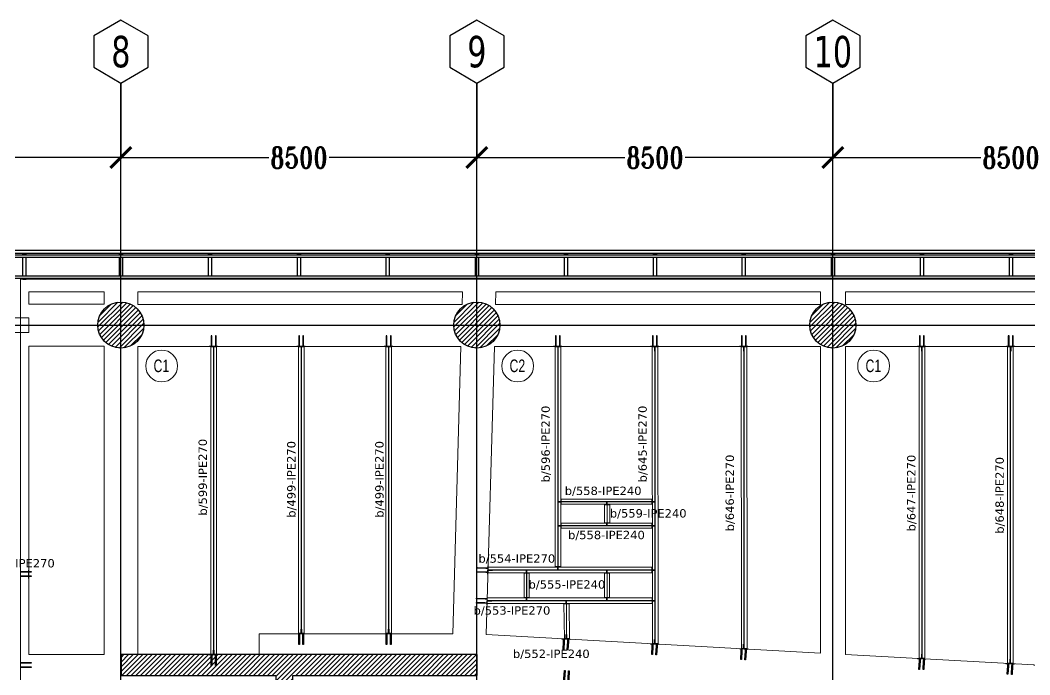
# Model space of a CAD drawing. Header units: millimetres. Extents: x -2452 to 78744, y -21906 to 33736.
# Drawn here: x 10242 to 34348, y 17148 to 32781 of the extents above; entities that cross this region are included whole.
import ezdxf
from ezdxf.enums import TextEntityAlignment as Align

# ---------------------------------------------------------------- set-up
doc = ezdxf.new("R2010")
doc.units = ezdxf.units.MM
doc.header["$LTSCALE"] = 0.9
for name, color, linetype, lineweight in [('0-3', 250, 'Continuous', 5), ('A_ALMA', 8, 'Continuous', 5), ('E_COLUMNAS-4', 1, 'Continuous', 25), ('E_TEXTO', 3, 'Continuous', 9), ('E_VIGAS', 8, 'Continuous', 9), ('E_VIGAS-1', 5, 'Continuous', 25), ('E_VIGAS-2', 10, 'Continuous', 25), ('HCB-PLATINA', 4, 'Continuous', 15), ('HCB-VIGAS', 4, 'Continuous', 15), ('VIGAS_HCB', 4, 'Continuous', 15)]:
    doc.layers.add(name, color=color, linetype=linetype, lineweight=lineweight)
for name, color, linetype in [('COTAS', 8, 'Continuous'), ('HCB-ACH_PANT', 253, 'Continuous'), ('HCB-ANCLAJE', 5, 'Continuous'), ('HCB-EJES', 1, 'Continuous'), ('HCB-ROTULOS', 2, 'Continuous'), ('HCB_PANTALLAS', 6, 'Continuous')]:
    doc.layers.add(name, color=color, linetype=linetype)
doc.layers.get('0-3').off()
doc.styles.add('Arial Narrow', font='', dxfattribs={"width": 0.85, "height": 0.3})
doc.styles.add('ROMANT', font='romant.shx', dxfattribs={"width": 0.8})
doc.styles.add('VERDANA', font='verdana.ttf')
doc.styles.get('Arial Narrow').set_extended_font_data('Arial Narrow')
doc.dimstyles.new('1.125', dxfattribs={"dimscale": 0, "dimtxt": 500, "dimasz": 500, "dimexe": 4, "dimexo": 4, "dimgap": 15, "dimtad": 0, "dimdec": 0, "dimzin": 4, "dimdsep": 46, "dimtxsty": 'ROMANT', "dimblk": 'ARCHTICK', "dimcen": -10, "dimclrd": 256, "dimclrt": 3, "dimadec": 0, "dimazin": 0, "dimtfac": 1, "dimtdec": 0, "dimtix": 1, "dimtmove": 0, "dimatfit": 0, "dimldrblk": 'OBLIQUE', "dimfxl": 0.05, "dimtolj": 1, "dimtzin": 0, "dimarcsym": 0})

# ---------------------------------------------------------------- blocks, each defined once
blk = doc.blocks.new('EST_SFM_VIGA-METALICA-SECCION-C - EST_SFM_VIGA-METALICA-UPN160-1604346-PLANTA DE PISO 14 N_E_ _56_55m')
at = {"layer": 'E_VIGAS-1'}
for p, q in [((30.11, 0.018), (-30.277, 0.018)), ((-30.272, -0.047), (30.104, -0.047))]:
    blk.add_line(p, q, dxfattribs=at)
blk = doc.blocks.new('EST_SFM_VIGA-METALICA-SECCION-C - EST_SFM_VIGA-METALICA-UPN100-1526554-PLANTA DE PISO 14 N_E_ _56_55m')
at = {"layer": 'E_VIGAS-2'}
for p, q in [((34.942, 0.018), (-34.929, 0.018)), ((-34.929, -0.032), (34.942, -0.032))]:
    blk.add_line(p, q, dxfattribs=at)
blk = doc.blocks.new('EST_SFM_VIGA-METALICA-SECCION-C - EST_SFM_VIGA-METALICA-UPN100-1526616-PLANTA DE PISO 14 N_E_ _56_55m')
at = {"layer": 'E_VIGAS-2'}
for p, q in [((34.044, 0.032), (-34.827, 0.032)), ((-34.827, -0.018), (34.044, -0.018))]:
    blk.add_line(p, q, dxfattribs=at)
blk = doc.blocks.new('DCTIB_CNI_EST_MOD-1A-FAC_0001_rvt-2-PLANTA DE PISO 14 N_E_ _56_55m')
at = {"layer": 'E_VIGAS-1'}
for p, q in [((-68.003, 167.859), (-67.975, 167.859)), ((-68.003, 167.858), (-68.003, 167.859)), ((-67.921, 167.858), (-68.003, 167.858)), ((-68.003, 167.83), (-68.003, 167.858)), ((-68.003, 167.33), (-68.003, 167.78)), ((-67.965, 167.864), (-67.965, 167.878)), ((-67.965, 167.859), (-67.965, 167.864)), ((-67.96, 167.878), (-67.96, 167.864)), ((-67.96, 167.864), (-67.96, 167.859)), ((-67.949, 167.859), (-67.921, 167.859)), ((-67.921, 167.859), (-67.921, 167.858)), ((-67.921, 167.83), (-67.921, 167.858)), ((-67.921, 167.33), (-67.921, 167.78)), ((-65.703, 167.858), (-65.703, 167.859)), ((-65.703, 167.859), (-65.675, 167.859)), ((-65.621, 167.858), (-65.703, 167.858)), ((-65.703, 167.858), (-65.703, 167.83)), ((-65.703, 167.78), (-65.703, 167.33)), ((-65.665, 167.864), (-65.665, 167.878)), ((-65.665, 167.859), (-65.665, 167.864)), ((-65.66, 167.878), (-65.66, 167.864)), ((-65.66, 167.864), (-65.66, 167.859)), ((-65.649, 167.859), (-65.621, 167.859)), ((-65.621, 167.859), (-65.621, 167.858)), ((-65.621, 167.858), (-65.621, 167.83)), ((-65.621, 167.78), (-65.621, 167.33)), ((-63.578, 167.858), (-63.578, 167.859)), ((-63.578, 167.859), (-63.55, 167.859)), ((-63.496, 167.858), (-63.578, 167.858)), ((-63.578, 167.858), (-63.578, 167.83)), ((-63.578, 167.78), (-63.578, 167.33)), ((-63.54, 167.864), (-63.54, 167.878)), ((-63.54, 167.859), (-63.54, 167.864)), ((-63.535, 167.878), (-63.535, 167.864)), ((-63.535, 167.864), (-63.535, 167.859)), ((-63.524, 167.859), (-63.496, 167.859)), ((-63.496, 167.859), (-63.496, 167.858)), ((-63.496, 167.858), (-63.496, 167.83)), ((-63.496, 167.78), (-63.496, 167.33)), ((-61.453, 167.858), (-61.453, 167.859)), ((-61.453, 167.859), (-61.425, 167.859)), ((-61.371, 167.858), (-61.453, 167.858)), ((-61.453, 167.858), (-61.453, 167.83)), ((-61.453, 167.78), (-61.453, 167.33)), ((-61.415, 167.864), (-61.415, 167.878)), ((-61.415, 167.859), (-61.415, 167.864)), ((-61.41, 167.878), (-61.41, 167.864)), ((-61.41, 167.864), (-61.41, 167.859)), ((-61.399, 167.859), (-61.371, 167.859)), ((-61.371, 167.859), (-61.371, 167.858)), ((-61.371, 167.858), (-61.371, 167.83)), ((-61.371, 167.78), (-61.371, 167.33)), ((-59.328, 167.859), (-59.3, 167.859)), ((-59.328, 167.858), (-59.328, 167.859)), ((-59.246, 167.858), (-59.328, 167.858)), ((-59.328, 167.83), (-59.328, 167.858)), ((-59.328, 167.33), (-59.328, 167.78)), ((-59.29, 167.864), (-59.29, 167.878)), ((-59.29, 167.859), (-59.29, 167.864)), ((-59.285, 167.878), (-59.285, 167.864)), ((-59.285, 167.864), (-59.285, 167.859)), ((-59.274, 167.859), (-59.246, 167.859)), ((-59.246, 167.859), (-59.246, 167.858)), ((-59.246, 167.83), (-59.246, 167.858)), ((-59.246, 167.33), (-59.246, 167.78)), ((-57.203, 167.858), (-57.203, 167.859)), ((-57.203, 167.859), (-57.176, 167.859)), ((-57.121, 167.858), (-57.203, 167.858)), ((-57.203, 167.858), (-57.203, 167.83)), ((-57.203, 167.78), (-57.203, 167.33)), ((-57.165, 167.864), (-57.165, 167.878)), ((-57.165, 167.859), (-57.165, 167.864)), ((-57.16, 167.878), (-57.16, 167.864)), ((-57.16, 167.864), (-57.16, 167.859)), ((-57.149, 167.859), (-57.121, 167.859)), ((-57.121, 167.859), (-57.121, 167.858)), ((-57.121, 167.858), (-57.121, 167.83)), ((-57.121, 167.78), (-57.121, 167.33)), ((-55.078, 167.858), (-55.078, 167.859)), ((-55.078, 167.859), (-55.05, 167.859)), ((-54.996, 167.858), (-55.078, 167.858)), ((-55.078, 167.858), (-55.078, 167.83)), ((-55.078, 167.78), (-55.078, 167.33)), ((-55.04, 167.864), (-55.04, 167.878)), ((-55.04, 167.859), (-55.04, 167.864)), ((-55.035, 167.878), (-55.035, 167.864)), ((-55.035, 167.864), (-55.035, 167.859)), ((-55.024, 167.859), (-54.996, 167.859)), ((-54.996, 167.859), (-54.996, 167.858)), ((-54.996, 167.858), (-54.996, 167.83)), ((-54.996, 167.78), (-54.996, 167.33)), ((-52.953, 167.858), (-52.953, 167.859)), ((-52.953, 167.859), (-52.925, 167.859)), ((-52.871, 167.858), (-52.953, 167.858)), ((-52.953, 167.858), (-52.953, 167.83)), ((-52.953, 167.78), (-52.953, 167.33)), ((-52.915, 167.864), (-52.915, 167.878)), ((-52.915, 167.859), (-52.915, 167.864)), ((-52.91, 167.878), (-52.91, 167.864)), ((-52.91, 167.864), (-52.91, 167.859)), ((-52.899, 167.859), (-52.871, 167.859)), ((-52.871, 167.859), (-52.871, 167.858)), ((-52.871, 167.858), (-52.871, 167.83)), ((-52.871, 167.78), (-52.871, 167.33)), ((-50.828, 167.859), (-50.8, 167.859)), ((-50.828, 167.858), (-50.828, 167.859)), ((-50.746, 167.858), (-50.828, 167.858)), ((-50.828, 167.83), (-50.828, 167.858)), ((-50.828, 167.33), (-50.828, 167.78)), ((-50.79, 167.864), (-50.79, 167.878)), ((-50.79, 167.859), (-50.79, 167.864)), ((-50.785, 167.878), (-50.785, 167.864)), ((-50.785, 167.864), (-50.785, 167.859)), ((-50.774, 167.859), (-50.746, 167.859)), ((-50.746, 167.859), (-50.746, 167.858)), ((-50.746, 167.83), (-50.746, 167.858)), ((-50.746, 167.33), (-50.746, 167.78)), ((-48.703, 167.858), (-48.703, 167.859)), ((-48.703, 167.859), (-48.676, 167.859)), ((-48.621, 167.858), (-48.703, 167.858)), ((-48.703, 167.858), (-48.703, 167.83)), ((-48.703, 167.78), (-48.703, 167.33)), ((-48.665, 167.864), (-48.665, 167.878)), ((-48.665, 167.859), (-48.665, 167.864)), ((-48.66, 167.878), (-48.66, 167.864)), ((-48.66, 167.864), (-48.66, 167.859)), ((-48.649, 167.859), (-48.621, 167.859)), ((-48.621, 167.859), (-48.621, 167.858)), ((-48.621, 167.858), (-48.621, 167.83)), ((-48.621, 167.78), (-48.621, 167.33)), ((-46.578, 167.858), (-46.578, 167.859)), ((-46.578, 167.859), (-46.55, 167.859)), ((-46.496, 167.858), (-46.578, 167.858)), ((-46.578, 167.858), (-46.578, 167.83)), ((-46.578, 167.78), (-46.578, 167.33)), ((-46.54, 167.864), (-46.54, 167.878)), ((-46.54, 167.859), (-46.54, 167.864)), ((-46.535, 167.878), (-46.535, 167.864)), ((-46.535, 167.864), (-46.535, 167.859)), ((-46.524, 167.859), (-46.496, 167.859)), ((-46.496, 167.859), (-46.496, 167.858)), ((-46.496, 167.858), (-46.496, 167.83)), ((-46.496, 167.78), (-46.496, 167.33)), ((-44.453, 167.858), (-44.453, 167.859)), ((-44.453, 167.859), (-44.425, 167.859)), ((-44.371, 167.858), (-44.453, 167.858)), ((-44.453, 167.858), (-44.453, 167.83)), ((-44.453, 167.78), (-44.453, 167.33)), ((-44.415, 167.864), (-44.415, 167.878)), ((-44.415, 167.859), (-44.415, 167.864)), ((-44.41, 167.878), (-44.41, 167.864)), ((-44.41, 167.864), (-44.41, 167.859)), ((-44.399, 167.859), (-44.371, 167.859)), ((-44.371, 167.859), (-44.371, 167.858)), ((-44.371, 167.858), (-44.371, 167.83)), ((-44.371, 167.78), (-44.371, 167.33)), ((-68.003, 167.252), (-68.003, 167.28)), ((-67.921, 167.252), (-68.003, 167.252)), ((-67.921, 167.252), (-67.921, 167.28)), ((-65.703, 167.28), (-65.703, 167.263)), ((-65.621, 167.263), (-65.703, 167.263)), ((-65.621, 167.28), (-65.621, 167.263)), ((-63.578, 167.28), (-63.578, 167.263)), ((-63.496, 167.263), (-63.578, 167.263)), ((-63.496, 167.28), (-63.496, 167.263)), ((-61.453, 167.28), (-61.453, 167.263)), ((-61.371, 167.263), (-61.453, 167.263)), ((-61.371, 167.28), (-61.371, 167.263)), ((-59.328, 167.263), (-59.328, 167.28)), ((-59.246, 167.263), (-59.328, 167.263)), ((-59.246, 167.263), (-59.246, 167.28)), ((-57.203, 167.28), (-57.203, 167.263)), ((-57.121, 167.263), (-57.203, 167.263)), ((-57.121, 167.28), (-57.121, 167.263)), ((-55.078, 167.28), (-55.078, 167.263)), ((-54.996, 167.263), (-55.078, 167.263)), ((-54.996, 167.28), (-54.996, 167.263)), ((-52.953, 167.28), (-52.953, 167.26)), ((-52.871, 167.26), (-52.953, 167.26)), ((-52.871, 167.28), (-52.871, 167.26)), ((-50.828, 167.263), (-50.828, 167.28)), ((-50.746, 167.263), (-50.828, 167.263)), ((-50.746, 167.263), (-50.746, 167.28)), ((-48.703, 167.28), (-48.703, 167.263)), ((-48.621, 167.263), (-48.703, 167.263)), ((-48.621, 167.28), (-48.621, 167.263)), ((-46.578, 167.28), (-46.578, 167.263)), ((-46.496, 167.263), (-46.578, 167.263)), ((-46.496, 167.28), (-46.496, 167.263)), ((-44.453, 167.28), (-44.453, 167.263)), ((-44.371, 167.263), (-44.453, 167.263)), ((-44.371, 167.28), (-44.371, 167.263))]:
    blk.add_line(p, q, dxfattribs=at)
for points, knots in [([(-67.965, 167.864), (-67.965, 167.863), (-67.965, 167.862), (-67.967, 167.86), (-67.968, 167.86), (-67.97, 167.859), (-67.971, 167.859), (-67.972, 167.859), (-67.974, 167.859), (-67.975, 167.859)], [0, 0, 0, 0, 0.285714, 0.428571, 0.571429, 0.678571, 0.732143, 0.785714, 1, 1, 1, 1]), ([(-67.975, 167.859), (-67.974, 167.859), (-67.973, 167.859), (-67.97, 167.859), (-67.968, 167.86), (-67.966, 167.86), (-67.965, 167.862), (-67.965, 167.863), (-67.965, 167.864)], [0, 0, 0, 0, 0.142857, 0.285714, 0.428571, 0.571429, 0.785714, 1, 1, 1, 1]), ([(-67.96, 167.864), (-67.96, 167.863), (-67.959, 167.862), (-67.958, 167.86), (-67.956, 167.86), (-67.955, 167.859), (-67.954, 167.859), (-67.952, 167.859), (-67.95, 167.859), (-67.949, 167.859)], [0, 0, 0, 0, 0.285714, 0.428571, 0.571429, 0.678571, 0.732143, 0.785714, 1, 1, 1, 1]), ([(-67.949, 167.859), (-67.95, 167.859), (-67.951, 167.859), (-67.954, 167.859), (-67.956, 167.86), (-67.958, 167.86), (-67.959, 167.862), (-67.96, 167.863), (-67.96, 167.864)], [0, 0, 0, 0, 0.142857, 0.285714, 0.428571, 0.571429, 0.785714, 1, 1, 1, 1]), ([(-65.675, 167.859), (-65.674, 167.859), (-65.673, 167.859), (-65.67, 167.859), (-65.668, 167.86), (-65.666, 167.86), (-65.665, 167.862), (-65.665, 167.863), (-65.665, 167.864)], [0, 0, 0, 0, 0.142857, 0.285714, 0.428571, 0.571429, 0.785714, 1, 1, 1, 1]), ([(-65.665, 167.864), (-65.665, 167.863), (-65.665, 167.862), (-65.667, 167.86), (-65.668, 167.86), (-65.67, 167.859), (-65.671, 167.859), (-65.672, 167.859), (-65.674, 167.859), (-65.675, 167.859)], [0, 0, 0, 0, 0.285714, 0.428571, 0.571429, 0.678571, 0.732143, 0.785714, 1, 1, 1, 1]), ([(-65.649, 167.859), (-65.65, 167.859), (-65.651, 167.859), (-65.654, 167.859), (-65.656, 167.86), (-65.658, 167.86), (-65.659, 167.862), (-65.66, 167.863), (-65.66, 167.864)], [0, 0, 0, 0, 0.142857, 0.285714, 0.428571, 0.571429, 0.785714, 1, 1, 1, 1]), ([(-65.66, 167.864), (-65.66, 167.863), (-65.659, 167.862), (-65.658, 167.86), (-65.656, 167.86), (-65.655, 167.859), (-65.654, 167.859), (-65.652, 167.859), (-65.65, 167.859), (-65.649, 167.859)], [0, 0, 0, 0, 0.285714, 0.428571, 0.571429, 0.678571, 0.732143, 0.785714, 1, 1, 1, 1]), ([(-63.55, 167.859), (-63.549, 167.859), (-63.548, 167.859), (-63.545, 167.859), (-63.543, 167.86), (-63.541, 167.86), (-63.54, 167.862), (-63.54, 167.863), (-63.54, 167.864)], [0, 0, 0, 0, 0.142857, 0.285714, 0.428571, 0.571429, 0.785714, 1, 1, 1, 1]), ([(-63.54, 167.864), (-63.54, 167.863), (-63.54, 167.862), (-63.542, 167.86), (-63.543, 167.86), (-63.545, 167.859), (-63.546, 167.859), (-63.547, 167.859), (-63.549, 167.859), (-63.55, 167.859)], [0, 0, 0, 0, 0.285714, 0.428571, 0.571429, 0.678571, 0.732143, 0.785714, 1, 1, 1, 1]), ([(-63.524, 167.859), (-63.525, 167.859), (-63.526, 167.859), (-63.529, 167.859), (-63.531, 167.86), (-63.533, 167.86), (-63.534, 167.862), (-63.535, 167.863), (-63.535, 167.864)], [0, 0, 0, 0, 0.142857, 0.285714, 0.428571, 0.571429, 0.785714, 1, 1, 1, 1]), ([(-63.535, 167.864), (-63.535, 167.863), (-63.534, 167.862), (-63.533, 167.86), (-63.531, 167.86), (-63.53, 167.859), (-63.529, 167.859), (-63.527, 167.859), (-63.525, 167.859), (-63.524, 167.859)], [0, 0, 0, 0, 0.285714, 0.428571, 0.571429, 0.678571, 0.732143, 0.785714, 1, 1, 1, 1]), ([(-61.425, 167.859), (-61.424, 167.859), (-61.423, 167.859), (-61.42, 167.859), (-61.418, 167.86), (-61.416, 167.86), (-61.415, 167.862), (-61.415, 167.863), (-61.415, 167.864)], [0, 0, 0, 0, 0.142857, 0.285714, 0.428571, 0.571429, 0.785714, 1, 1, 1, 1]), ([(-61.415, 167.864), (-61.415, 167.863), (-61.415, 167.862), (-61.417, 167.86), (-61.418, 167.86), (-61.42, 167.859), (-61.421, 167.859), (-61.422, 167.859), (-61.424, 167.859), (-61.425, 167.859)], [0, 0, 0, 0, 0.285714, 0.428571, 0.571429, 0.678571, 0.732143, 0.785714, 1, 1, 1, 1]), ([(-61.399, 167.859), (-61.4, 167.859), (-61.401, 167.859), (-61.404, 167.859), (-61.406, 167.86), (-61.408, 167.86), (-61.409, 167.862), (-61.41, 167.863), (-61.41, 167.864)], [0, 0, 0, 0, 0.142857, 0.285714, 0.428571, 0.571429, 0.785714, 1, 1, 1, 1]), ([(-61.41, 167.864), (-61.41, 167.863), (-61.409, 167.862), (-61.408, 167.86), (-61.406, 167.86), (-61.405, 167.859), (-61.404, 167.859), (-61.402, 167.859), (-61.4, 167.859), (-61.399, 167.859)], [0, 0, 0, 0, 0.285714, 0.428571, 0.571429, 0.678571, 0.732143, 0.785714, 1, 1, 1, 1]), ([(-59.29, 167.864), (-59.29, 167.863), (-59.29, 167.862), (-59.292, 167.86), (-59.293, 167.86), (-59.295, 167.859), (-59.296, 167.859), (-59.297, 167.859), (-59.299, 167.859), (-59.3, 167.859)], [0, 0, 0, 0, 0.285714, 0.428571, 0.571429, 0.678571, 0.732143, 0.785714, 1, 1, 1, 1]), ([(-59.3, 167.859), (-59.299, 167.859), (-59.298, 167.859), (-59.295, 167.859), (-59.293, 167.86), (-59.291, 167.86), (-59.29, 167.862), (-59.29, 167.863), (-59.29, 167.864)], [0, 0, 0, 0, 0.142857, 0.285714, 0.428571, 0.571429, 0.785714, 1, 1, 1, 1]), ([(-59.285, 167.864), (-59.285, 167.863), (-59.284, 167.862), (-59.283, 167.86), (-59.281, 167.86), (-59.28, 167.859), (-59.279, 167.859), (-59.277, 167.859), (-59.275, 167.859), (-59.274, 167.859)], [0, 0, 0, 0, 0.285714, 0.428571, 0.571429, 0.678571, 0.732143, 0.785714, 1, 1, 1, 1]), ([(-59.274, 167.859), (-59.275, 167.859), (-59.276, 167.859), (-59.279, 167.859), (-59.281, 167.86), (-59.283, 167.86), (-59.284, 167.862), (-59.285, 167.863), (-59.285, 167.864)], [0, 0, 0, 0, 0.142857, 0.285714, 0.428571, 0.571429, 0.785714, 1, 1, 1, 1]), ([(-57.176, 167.859), (-57.175, 167.859), (-57.173, 167.859), (-57.171, 167.859), (-57.168, 167.86), (-57.167, 167.86), (-57.165, 167.862), (-57.165, 167.863), (-57.165, 167.864)], [0, 0, 0, 0, 0.142857, 0.285714, 0.428571, 0.571429, 0.785714, 1, 1, 1, 1]), ([(-57.165, 167.864), (-57.165, 167.863), (-57.165, 167.862), (-57.167, 167.86), (-57.168, 167.86), (-57.17, 167.859), (-57.171, 167.859), (-57.173, 167.859), (-57.174, 167.859), (-57.176, 167.859)], [0, 0, 0, 0, 0.285714, 0.428571, 0.571429, 0.678571, 0.732143, 0.785714, 1, 1, 1, 1]), ([(-57.149, 167.859), (-57.15, 167.859), (-57.152, 167.859), (-57.154, 167.859), (-57.156, 167.86), (-57.158, 167.86), (-57.16, 167.862), (-57.16, 167.863), (-57.16, 167.864)], [0, 0, 0, 0, 0.142857, 0.285714, 0.428571, 0.571429, 0.785714, 1, 1, 1, 1]), ([(-57.16, 167.864), (-57.16, 167.863), (-57.159, 167.862), (-57.158, 167.86), (-57.156, 167.86), (-57.155, 167.859), (-57.154, 167.859), (-57.152, 167.859), (-57.15, 167.859), (-57.149, 167.859)], [0, 0, 0, 0, 0.285714, 0.428571, 0.571429, 0.678571, 0.732143, 0.785714, 1, 1, 1, 1]), ([(-55.05, 167.859), (-55.049, 167.859), (-55.048, 167.859), (-55.045, 167.859), (-55.043, 167.86), (-55.041, 167.86), (-55.04, 167.862), (-55.04, 167.863), (-55.04, 167.864)], [0, 0, 0, 0, 0.142857, 0.285714, 0.428571, 0.571429, 0.785714, 1, 1, 1, 1]), ([(-55.04, 167.864), (-55.04, 167.863), (-55.04, 167.862), (-55.042, 167.86), (-55.043, 167.86), (-55.045, 167.859), (-55.046, 167.859), (-55.047, 167.859), (-55.049, 167.859), (-55.05, 167.859)], [0, 0, 0, 0, 0.285714, 0.428571, 0.571429, 0.678571, 0.732143, 0.785714, 1, 1, 1, 1]), ([(-55.024, 167.859), (-55.025, 167.859), (-55.026, 167.859), (-55.029, 167.859), (-55.031, 167.86), (-55.033, 167.86), (-55.034, 167.862), (-55.035, 167.863), (-55.035, 167.864)], [0, 0, 0, 0, 0.142857, 0.285714, 0.428571, 0.571429, 0.785714, 1, 1, 1, 1]), ([(-55.035, 167.864), (-55.035, 167.863), (-55.034, 167.862), (-55.033, 167.86), (-55.031, 167.86), (-55.03, 167.859), (-55.029, 167.859), (-55.027, 167.859), (-55.025, 167.859), (-55.024, 167.859)], [0, 0, 0, 0, 0.285714, 0.428571, 0.571429, 0.678571, 0.732143, 0.785714, 1, 1, 1, 1]), ([(-52.925, 167.859), (-52.924, 167.859), (-52.923, 167.859), (-52.92, 167.859), (-52.918, 167.86), (-52.916, 167.86), (-52.915, 167.862), (-52.915, 167.863), (-52.915, 167.864)], [0, 0, 0, 0, 0.142857, 0.285714, 0.428571, 0.571429, 0.785714, 1, 1, 1, 1]), ([(-52.915, 167.864), (-52.915, 167.863), (-52.915, 167.862), (-52.917, 167.86), (-52.918, 167.86), (-52.92, 167.859), (-52.921, 167.859), (-52.922, 167.859), (-52.924, 167.859), (-52.925, 167.859)], [0, 0, 0, 0, 0.285714, 0.428571, 0.571429, 0.678571, 0.732143, 0.785714, 1, 1, 1, 1]), ([(-52.899, 167.859), (-52.9, 167.859), (-52.901, 167.859), (-52.904, 167.859), (-52.906, 167.86), (-52.908, 167.86), (-52.909, 167.862), (-52.91, 167.863), (-52.91, 167.864)], [0, 0, 0, 0, 0.142857, 0.285714, 0.428571, 0.571429, 0.785714, 1, 1, 1, 1]), ([(-52.91, 167.864), (-52.91, 167.863), (-52.909, 167.862), (-52.908, 167.86), (-52.906, 167.86), (-52.905, 167.859), (-52.904, 167.859), (-52.902, 167.859), (-52.9, 167.859), (-52.899, 167.859)], [0, 0, 0, 0, 0.285714, 0.428571, 0.571429, 0.678571, 0.732143, 0.785714, 1, 1, 1, 1]), ([(-50.79, 167.864), (-50.79, 167.863), (-50.79, 167.862), (-50.792, 167.86), (-50.793, 167.86), (-50.795, 167.859), (-50.796, 167.859), (-50.797, 167.859), (-50.799, 167.859), (-50.8, 167.859)], [0, 0, 0, 0, 0.285714, 0.428571, 0.571429, 0.678571, 0.732143, 0.785714, 1, 1, 1, 1]), ([(-50.8, 167.859), (-50.799, 167.859), (-50.798, 167.859), (-50.795, 167.859), (-50.793, 167.86), (-50.791, 167.86), (-50.79, 167.862), (-50.79, 167.863), (-50.79, 167.864)], [0, 0, 0, 0, 0.142857, 0.285714, 0.428571, 0.571429, 0.785714, 1, 1, 1, 1]), ([(-50.785, 167.864), (-50.785, 167.863), (-50.784, 167.862), (-50.783, 167.86), (-50.781, 167.86), (-50.78, 167.859), (-50.779, 167.859), (-50.777, 167.859), (-50.775, 167.859), (-50.774, 167.859)], [0, 0, 0, 0, 0.285714, 0.428571, 0.571429, 0.678571, 0.732143, 0.785714, 1, 1, 1, 1]), ([(-50.774, 167.859), (-50.775, 167.859), (-50.776, 167.859), (-50.779, 167.859), (-50.781, 167.86), (-50.783, 167.86), (-50.784, 167.862), (-50.785, 167.863), (-50.785, 167.864)], [0, 0, 0, 0, 0.142857, 0.285714, 0.428571, 0.571429, 0.785714, 1, 1, 1, 1]), ([(-48.676, 167.859), (-48.675, 167.859), (-48.673, 167.859), (-48.671, 167.859), (-48.668, 167.86), (-48.667, 167.86), (-48.665, 167.862), (-48.665, 167.863), (-48.665, 167.864)], [0, 0, 0, 0, 0.142857, 0.285714, 0.428571, 0.571429, 0.785714, 1, 1, 1, 1]), ([(-48.665, 167.864), (-48.665, 167.863), (-48.665, 167.862), (-48.667, 167.86), (-48.668, 167.86), (-48.67, 167.859), (-48.671, 167.859), (-48.673, 167.859), (-48.674, 167.859), (-48.676, 167.859)], [0, 0, 0, 0, 0.285714, 0.428571, 0.571429, 0.678571, 0.732143, 0.785714, 1, 1, 1, 1]), ([(-48.649, 167.859), (-48.65, 167.859), (-48.652, 167.859), (-48.654, 167.859), (-48.656, 167.86), (-48.658, 167.86), (-48.66, 167.862), (-48.66, 167.863), (-48.66, 167.864)], [0, 0, 0, 0, 0.142857, 0.285714, 0.428571, 0.571429, 0.785714, 1, 1, 1, 1]), ([(-48.66, 167.864), (-48.66, 167.863), (-48.659, 167.862), (-48.658, 167.86), (-48.656, 167.86), (-48.655, 167.859), (-48.654, 167.859), (-48.652, 167.859), (-48.65, 167.859), (-48.649, 167.859)], [0, 0, 0, 0, 0.285714, 0.428571, 0.571429, 0.678571, 0.732143, 0.785714, 1, 1, 1, 1]), ([(-46.55, 167.859), (-46.549, 167.859), (-46.548, 167.859), (-46.545, 167.859), (-46.543, 167.86), (-46.541, 167.86), (-46.54, 167.862), (-46.54, 167.863), (-46.54, 167.864)], [0, 0, 0, 0, 0.142857, 0.285714, 0.428571, 0.571429, 0.785714, 1, 1, 1, 1]), ([(-46.54, 167.864), (-46.54, 167.863), (-46.54, 167.862), (-46.542, 167.86), (-46.543, 167.86), (-46.545, 167.859), (-46.546, 167.859), (-46.547, 167.859), (-46.549, 167.859), (-46.55, 167.859)], [0, 0, 0, 0, 0.285714, 0.428571, 0.571429, 0.678571, 0.732143, 0.785714, 1, 1, 1, 1]), ([(-46.524, 167.859), (-46.525, 167.859), (-46.526, 167.859), (-46.529, 167.859), (-46.531, 167.86), (-46.533, 167.86), (-46.534, 167.862), (-46.535, 167.863), (-46.535, 167.864)], [0, 0, 0, 0, 0.142857, 0.285714, 0.428571, 0.571429, 0.785714, 1, 1, 1, 1]), ([(-46.535, 167.864), (-46.535, 167.863), (-46.534, 167.862), (-46.533, 167.86), (-46.531, 167.86), (-46.53, 167.859), (-46.529, 167.859), (-46.527, 167.859), (-46.525, 167.859), (-46.524, 167.859)], [0, 0, 0, 0, 0.285714, 0.428571, 0.571429, 0.678571, 0.732143, 0.785714, 1, 1, 1, 1]), ([(-44.425, 167.859), (-44.424, 167.859), (-44.423, 167.859), (-44.42, 167.859), (-44.418, 167.86), (-44.416, 167.86), (-44.415, 167.862), (-44.415, 167.863), (-44.415, 167.864)], [0, 0, 0, 0, 0.142857, 0.285714, 0.428571, 0.571429, 0.785714, 1, 1, 1, 1]), ([(-44.415, 167.864), (-44.415, 167.863), (-44.415, 167.862), (-44.417, 167.86), (-44.418, 167.86), (-44.42, 167.859), (-44.421, 167.859), (-44.422, 167.859), (-44.424, 167.859), (-44.425, 167.859)], [0, 0, 0, 0, 0.285714, 0.428571, 0.571429, 0.678571, 0.732143, 0.785714, 1, 1, 1, 1]), ([(-44.399, 167.859), (-44.4, 167.859), (-44.401, 167.859), (-44.404, 167.859), (-44.406, 167.86), (-44.408, 167.86), (-44.409, 167.862), (-44.41, 167.863), (-44.41, 167.864)], [0, 0, 0, 0, 0.142857, 0.285714, 0.428571, 0.571429, 0.785714, 1, 1, 1, 1]), ([(-44.41, 167.864), (-44.41, 167.863), (-44.409, 167.862), (-44.408, 167.86), (-44.406, 167.86), (-44.405, 167.859), (-44.404, 167.859), (-44.402, 167.859), (-44.4, 167.859), (-44.399, 167.859)], [0, 0, 0, 0, 0.285714, 0.428571, 0.571429, 0.678571, 0.732143, 0.785714, 1, 1, 1, 1])]:
    blk.add_open_spline(points, degree=3, knots=knots, dxfattribs=at)
for name, p in [('EST_SFM_VIGA-METALICA-SECCION-C - EST_SFM_VIGA-METALICA-UPN160-1604346-PLANTA DE PISO 14 N_E_ _56_55m', (-40.081, 167.925)), ('EST_SFM_VIGA-METALICA-SECCION-C - EST_SFM_VIGA-METALICA-UPN100-1526554-PLANTA DE PISO 14 N_E_ _56_55m', (-40.169, 167.812)), ('EST_SFM_VIGA-METALICA-SECCION-C - EST_SFM_VIGA-METALICA-UPN100-1526616-PLANTA DE PISO 14 N_E_ _56_55m', (-39.77, 167.298))]:
    blk.add_blockref(name, p, dxfattribs=at)
blk = doc.blocks.new('CNI_TAG COLUMNAS CONCRETO MARCA - CNI_COLUMNA CONCRETO-582370-PLANTA DE PISO 14 N_E_ _56_55m')
at = {"layer": 'E_TEXTO'}
for start, end in [(360, 180), (180, 360)]:
    blk.add_arc((0.00026, -0.00015), 0.00254, start, end, dxfattribs=at)
blk = doc.blocks.new('CX-CONC')
at = {"layer": 'HCB-ANCLAJE'}
for points in [[(-50, -8), (-46, -6), (-42, -8), (-40, -8), (-38, -14), (-38, -52), (-38, -256), (-54, -256), (-54, -52), (-54, -14), (-52, -8)], [(50, -8), (54, -6), (58, -8), (60, -8), (62, -14), (62, -52), (62, -256), (46, -256), (46, -52), (46, -14), (48, -8)]]:
    blk.add_lwpolyline(points, close=True, dxfattribs=at)
at = {"layer": 'HCB-PLATINA'}
blk.add_lwpolyline([(-100, -6), (100, -6), (100, 0), (-100, 0)], close=True, dxfattribs=at)
blk = doc.blocks.new('_ArchTick')
at = {"color": 0, "linetype": 'ByBlock', "const_width": 0.15}
blk.add_lwpolyline([(-0.5, -0.5), (0.5, 0.5)], dxfattribs=at)
blk = doc.blocks.new('*D104')
at = {"layer": 'COTAS', "color": 0, "lineweight": -2, "transparency": 16777216}
for p, q in [((4146, 31277), (4146, 29496)), ((12646, 31277), (12646, 29496))]:
    blk.add_line(p, q, dxfattribs=at)
at = {"layer": 'COTAS', "lineweight": -2, "transparency": 16777216}
for p, q in [((4146, 29500), (7676, 29500)), ((12646, 29500), (9116, 29500))]:
    blk.add_line(p, q, dxfattribs=at)
at = {"layer": 'Defpoints', "color": 0, "transparency": 16777216}
for p in [(4146, 31281), (12646, 31281), (4146, 29500)]:
    blk.add_point(p, dxfattribs=at)
at = {"layer": 'COTAS', "lineweight": -2, "transparency": 16777216, "xscale": 500, "yscale": 500, "zscale": 500, "rotation": 180}
blk.add_blockref('_ArchTick', (4146, 29500), dxfattribs=at)
at = {"layer": 'COTAS', "lineweight": -2, "transparency": 16777216, "xscale": 500, "yscale": 500, "zscale": 500}
blk.add_blockref('_ArchTick', (12646, 29500), dxfattribs=at)
at = {"layer": 'COTAS', "color": 3, "transparency": 16777216, "insert": (8396, 29500), "char_height": 500, "attachment_point": 5, "style": 'ROMANT'}
blk.add_mtext('\\A1;8500', dxfattribs=at)
blk = doc.blocks.new('_Oblique')
at = {"color": 0, "linetype": 'ByBlock', "lineweight": -2}
blk.add_line((-0.5, -0.5), (0.5, 0.5), dxfattribs=at)
blk = doc.blocks.new('*D105')
at = {"layer": 'COTAS', "color": 0, "lineweight": -2, "transparency": 16777216}
for p, q in [((12646, 31277), (12646, 29496)), ((21146, 31277), (21146, 29496))]:
    blk.add_line(p, q, dxfattribs=at)
at = {"layer": 'COTAS', "lineweight": -2, "transparency": 16777216}
for p, q in [((12646, 29500), (16176, 29500)), ((21146, 29500), (17616, 29500))]:
    blk.add_line(p, q, dxfattribs=at)
at = {"layer": 'Defpoints', "color": 0, "transparency": 16777216}
for p in [(12646, 31281), (21146, 31281), (12646, 29500)]:
    blk.add_point(p, dxfattribs=at)
at = {"layer": 'COTAS', "lineweight": -2, "transparency": 16777216, "xscale": 500, "yscale": 500, "zscale": 500, "rotation": 180}
blk.add_blockref('_ArchTick', (12646, 29500), dxfattribs=at)
at = {"layer": 'COTAS', "lineweight": -2, "transparency": 16777216, "xscale": 500, "yscale": 500, "zscale": 500}
blk.add_blockref('_ArchTick', (21146, 29500), dxfattribs=at)
at = {"layer": 'COTAS', "color": 3, "transparency": 16777216, "insert": (16896, 29500), "char_height": 500, "attachment_point": 5, "style": 'ROMANT'}
blk.add_mtext('\\A1;8500', dxfattribs=at)
blk = doc.blocks.new('*D106')
at = {"layer": 'COTAS', "color": 0, "lineweight": -2, "transparency": 16777216}
for p, q in [((21146, 31277), (21146, 29496)), ((29646, 31277), (29646, 29496))]:
    blk.add_line(p, q, dxfattribs=at)
at = {"layer": 'COTAS', "lineweight": -2, "transparency": 16777216}
for p, q in [((21146, 29500), (24676, 29500)), ((29646, 29500), (26116, 29500))]:
    blk.add_line(p, q, dxfattribs=at)
at = {"layer": 'Defpoints', "color": 0, "transparency": 16777216}
for p in [(21146, 31281), (29646, 31281), (21146, 29500)]:
    blk.add_point(p, dxfattribs=at)
at = {"layer": 'COTAS', "lineweight": -2, "transparency": 16777216, "xscale": 500, "yscale": 500, "zscale": 500, "rotation": 180}
blk.add_blockref('_ArchTick', (21146, 29500), dxfattribs=at)
at = {"layer": 'COTAS', "lineweight": -2, "transparency": 16777216, "xscale": 500, "yscale": 500, "zscale": 500}
blk.add_blockref('_ArchTick', (29646, 29500), dxfattribs=at)
at = {"layer": 'COTAS', "color": 3, "transparency": 16777216, "insert": (25396, 29500), "char_height": 500, "attachment_point": 5, "style": 'ROMANT'}
blk.add_mtext('\\A1;8500', dxfattribs=at)
blk = doc.blocks.new('*D107')
at = {"layer": 'COTAS', "color": 0, "lineweight": -2, "transparency": 16777216}
for p, q in [((29646, 31277), (29646, 29496)), ((38146, 31277), (38146, 29496))]:
    blk.add_line(p, q, dxfattribs=at)
at = {"layer": 'COTAS', "lineweight": -2, "transparency": 16777216}
for p, q in [((29646, 29500), (33176, 29500)), ((38146, 29500), (34616, 29500))]:
    blk.add_line(p, q, dxfattribs=at)
at = {"layer": 'Defpoints', "color": 0, "transparency": 16777216}
for p in [(29646, 31281), (38146, 31281), (29646, 29500)]:
    blk.add_point(p, dxfattribs=at)
at = {"layer": 'COTAS', "lineweight": -2, "transparency": 16777216, "xscale": 500, "yscale": 500, "zscale": 500, "rotation": 180}
blk.add_blockref('_ArchTick', (29646, 29500), dxfattribs=at)
at = {"layer": 'COTAS', "lineweight": -2, "transparency": 16777216, "xscale": 500, "yscale": 500, "zscale": 500}
blk.add_blockref('_ArchTick', (38146, 29500), dxfattribs=at)
at = {"layer": 'COTAS', "color": 3, "transparency": 16777216, "insert": (33896, 29500), "char_height": 500, "attachment_point": 5, "style": 'ROMANT'}
blk.add_mtext('\\A1;8500', dxfattribs=at)

msp = doc.modelspace()

# ---------------------------------------------------------------- hatches: boundary and pattern name
at = {"layer": 'HCB-ACH_PANT'}
h = msp.add_hatch(dxfattribs=at)
h.set_pattern_fill('ANSI31', color=256, scale=25)
edge = h.paths.add_edge_path()
edge.add_arc((12646.2, 25500), 550, 0, 360)
h = msp.add_hatch(dxfattribs=at)
h.set_pattern_fill('ANSI31', color=256, scale=25)
h.set_pattern_definition([(45, (8500, -7e-12), (-56.1266, 56.1266), [])])
edge = h.paths.add_edge_path()
edge.add_arc((21146.2, 25500), 550, 0, 360)
h = msp.add_hatch(dxfattribs=at)
h.set_pattern_fill('ANSI31', color=256, scale=25)
h.set_pattern_definition([(45, (17000, -7e-12), (-56.1266, 56.1266), [])])
edge = h.paths.add_edge_path()
edge.add_arc((29646.2, 25500), 550, 0, 360)
h = msp.add_hatch(dxfattribs=at)
h.set_pattern_fill('ANSI31', color=256, scale=25)
h.set_pattern_definition([(45, (-17030.31, -55448.78), (-56.1266, 56.1266), [])])
h.paths.add_polyline_path([(12649.3, 8370.1), (12649.3, 7870.1), (21149.3, 7870.1), (21149.3, 8370.1), (16749.3, 8370.1), (16749.3, 17130.1), (21149.3, 17130.1), (21149.3, 17630.1), (12649.3, 17630.1), (12649.3, 17130.1), (16349.3, 17130.1), (16349.3, 8370.1)])

# ---------------------------------------------------------------- linework, layer by layer
for points in [[(14865.7, 24880.1), (14865.7, 24990.1), (14859.7, 24990.1), (14859.7, 24880.1)], [(16955.7, 24880.1), (16955.7, 24990.1), (16949.7, 24990.1), (16949.7, 24880.1)], [(19045.7, 24880.1), (19045.7, 24990.1), (19039.7, 24990.1), (19039.7, 24880.1)], [(23085.2, 24880.1), (23085.2, 24990.1), (23079.2, 24990.1), (23079.2, 24880.1)], [(25399.1, 24880.1), (25399.1, 24990.1), (25393.1, 24990.1), (25393.1, 24880.1)], [(27524.1, 24880.1), (27524.1, 24990.1), (27518.1, 24990.1), (27518.1, 24880.1)], [(31774.2, 24880.1), (31774.2, 24990.1), (31768.2, 24990.1), (31768.2, 24880.1)], [(33899.2, 24880.1), (33899.2, 24990.1), (33893.2, 24990.1), (33893.2, 24880.1)], [(21522.3, 19644), (21412.3, 19644.1), (21412.3, 19650.1), (21522.3, 19650)], [(21501.5, 18909), (21391.5, 18909), (21391.5, 18915), (21501.5, 18915)], [(16955.7, 18240.2), (16955.7, 18130.2), (16949.7, 18130.2), (16949.7, 18240.2)], [(19045.7, 18240.2), (19045.7, 18130.2), (19039.7, 18130.2), (19039.7, 18240.2)], [(23283.2, 18110.9), (23283.2, 18000.9), (23277.2, 18000.9), (23277.2, 18110.9)], [(25392.8, 17994.1), (25392.8, 17884.1), (25386.8, 17884.1), (25386.8, 17994.1)], [(27517.8, 17876.5), (27517.8, 17766.5), (27511.8, 17766.5), (27511.8, 17876.5)], [(14865.7, 17740.1), (14865.7, 17630.1), (14859.7, 17630.1), (14859.7, 17740.1)], [(31772.9, 17640.8), (31772.9, 17530.8), (31766.9, 17530.8), (31766.9, 17640.8)], [(33883, 17524.2), (33883, 17414.2), (33877, 17414.2), (33877, 17524.2)]]:
    msp.add_lwpolyline(points, close=True)
at = {"layer": 'A_ALMA'}
for p, q in [((14859.5, 17650.2), (14859.5, 24980)), ((14866.1, 17650.2), (14866.1, 24980)), ((16949.4, 18150.2), (16949.4, 24980)), ((16956, 18150.2), (16956, 24980)), ((19039.4, 18150.2), (19039.4, 24980)), ((19046, 18150.2), (19046, 24980)), ((23078.9, 19730.9), (23078.9, 24980)), ((23085.5, 19730.9), (23085.5, 24980)), ((25392.8, 17902.7), (25392.8, 24980)), ((25399.4, 17902.7), (25399.4, 24980)), ((27517.9, 17785.9), (27517.9, 24980)), ((27524.5, 17785.9), (27524.5, 24980)), ((31772.9, 17550.4), (31772.9, 24980)), ((31779.5, 17550.4), (31779.5, 24980)), ((33882.9, 17432.5), (33882.9, 24980)), ((33889.5, 17432.5), (33889.5, 24980)), ((23159.7, 21283.3), (25319.7, 21283.3)), ((23159.7, 21277.1), (25319.7, 21277.1)), ((24254.2, 20780.2), (24254.2, 21210.2)), ((24260.4, 20780.2), (24260.4, 21210.2)), ((23159.7, 20713.3), (25319.7, 20713.3)), ((23159.7, 20707.1), (25319.7, 20707.1)), ((21422.3, 19656.7), (25327, 19656.7)), ((21422.3, 19650.1), (25327, 19650.1)), ((22333.2, 18995.9), (22333.2, 19576.1)), ((22339.4, 18995.9), (22339.4, 19576.1)), ((24253.3, 18995.9), (24253.3, 19576.1)), ((24259.5, 18995.9), (24259.5, 19576.1)), ((21391.5, 18921.6), (25328.2, 18921.7)), ((21401.5, 18915), (25328.2, 18915.1)), ((23283.2, 18026.4), (23283.2, 18838.1)), ((23289.4, 18026.4), (23289.4, 18838.1))]:
    msp.add_line(p, q, dxfattribs=at)
at = {"layer": 'E_COLUMNAS-4', "color": 6}
for centre in [(12646.2, 25500), (21146.2, 25500), (29646.2, 25500)]:
    msp.add_circle(centre, 550, dxfattribs=at)
at = {"layer": 'E_VIGAS'}
for points in [[(10247.2, 26595.9), (10247.2, -1095.9), (66047.4, -1095.8), (66047.4, 26595.9)], [(12247.1, 26000), (12247.1, 26295.9), (10447.2, 26295.9), (10447.2, 26000)], [(13047.1, 25990.1), (20792.9, 25990.1), (20801.6, 26295.9), (13047.1, 26295.9)], [(21593.2, 25990.1), (29347.2, 25990.1), (29347.2, 26295.9), (21602, 26295.9)], [(12247.1, 25000), (10447.2, 25000), (10447.2, 17632.6), (12247.1, 17632.6)], [(21564.7, 24990.1), (21368.3, 18106.6), (29347.2, 17664.9), (29347.2, 24990.1)], [(29947.2, 24990.1), (29947.2, 17631.7), (34445.4, 17382.7), (34445, 17375.2), (37934.8, 17375.2), (37819.2, 24990.1)]]:
    msp.add_lwpolyline(points, close=True, dxfattribs=at)
for points in [[(37799.4, 26295.9), (29947.2, 26295.9), (29947.2, 25990.1), (37803.9, 25990.1)], [(13047.1, 17630.2), (13047.1, 24990.1), (20764.4, 24990.1), (20568.6, 18130.2), (15947.2, 18130.2), (15947.2, 17632.6)]]:
    msp.add_lwpolyline(points, dxfattribs=at)
at = {"layer": 'HCB-EJES'}
for p, q in [((12646.2, -5780.2), (12646.2, 31280.5)), ((21146.2, -5780.2), (21146.2, 31280.5)), ((29646.2, -5780.2), (29646.2, 31280.5)), ((-952.1, 25500), (77244.5, 25500))]:
    msp.add_line(p, q, dxfattribs=at)
at = {"layer": 'HCB-ROTULOS'}
for points in [[(11996.7, 31655.5), (12646.2, 31280.5), (13295.7, 31655.5), (13295.7, 32405.5), (12646.2, 32780.5), (11996.7, 32405.5)], [(20496.7, 31655.5), (21146.2, 31280.5), (21795.7, 31655.5), (21795.7, 32405.5), (21146.2, 32780.5), (20496.7, 32405.5)], [(28996.7, 31655.5), (29646.2, 31280.5), (30295.7, 31655.5), (30295.7, 32405.5), (29646.2, 32780.5), (28996.7, 32405.5)]]:
    msp.add_lwpolyline(points, close=True, dxfattribs=at)
at = {"layer": 'HCB-VIGAS'}
for points in [[(23085.5, 21277.1), (23085.5, 21267.1), (23149.7, 21267.1), (23149.7, 21277.1)], [(23159.7, 21277.1), (23159.7, 21283.3), (23095.5, 21283.3), (23095.5, 21277.1)], [(24254.2, 21277.1), (24244.2, 21277.1), (24244.2, 21220.2), (24254.2, 21220.2)], [(24254.2, 21210.2), (24260.4, 21210.2), (24260.4, 21267.1), (24254.2, 21267.1)], [(25319.7, 21277.1), (25319.7, 21283.3), (25382.8, 21283.3), (25382.8, 21277.1)], [(25392.8, 21277.1), (25392.8, 21267.1), (25335.4, 21267.1), (25335.4, 21277.1)], [(24254.2, 20713.3), (24244.2, 20713.3), (24244.2, 20770.2), (24254.2, 20770.2)], [(24254.2, 20780.2), (24260.4, 20780.2), (24260.4, 20723.3), (24254.2, 20723.3)], [(23085.5, 20707.1), (23085.5, 20697.1), (23149.7, 20697.1), (23149.7, 20707.1)], [(23159.7, 20707.1), (23159.7, 20713.3), (23095.5, 20713.3), (23095.5, 20707.1)], [(25319.7, 20707.1), (25319.7, 20713.3), (25382.8, 20713.3), (25382.8, 20707.1)], [(25392.8, 20707.1), (25392.8, 20697.1), (25335.4, 20697.1), (25335.4, 20707.1)], [(10447.2, 19450.1), (10441.2, 19450.1), (10441.2, 19650.1), (10447.2, 19650.1)], [(22333.2, 19649.9), (22323.2, 19649.9), (22323.2, 19586.1), (22333.2, 19586.1)], [(22333.2, 19576.6), (22339.4, 19576.6), (22339.4, 19639.9), (22333.2, 19639.9)], [(23078.9, 19656.7), (23068.9, 19656.7), (23068.9, 19721.3), (23078.9, 19721.3)], [(23078.9, 19730.9), (23085.5, 19730.9), (23085.5, 19666.7), (23078.9, 19666.7)], [(24253.3, 19650.1), (24243.3, 19650.1), (24243.3, 19586.7), (24253.3, 19586.7)], [(24253.3, 19576.7), (24259.5, 19576.7), (24259.5, 19640.1), (24253.3, 19640.1)], [(25327, 19650.1), (25327, 19656.7), (25382.8, 19656.7), (25382.8, 19650.1)], [(25337.1, 19650.1), (25392.8, 19650.1), (25392.8, 19640.1), (25337.1, 19640.1)], [(22333.1, 18921.6), (22323.1, 18921.6), (22323.1, 18985.9), (22333.1, 18985.9)], [(22333.2, 18995.9), (22339.4, 18995.9), (22339.3, 18931.6), (22333.1, 18931.6)], [(23283.2, 18915), (23273.2, 18915), (23273.2, 18851), (23283.2, 18851)], [(23283.2, 18840.9), (23289.4, 18840.9), (23289.4, 18905), (23283.2, 18905)], [(24253.3, 18921.6), (24243.3, 18921.6), (24243.3, 18985), (24253.3, 18985)], [(24253.3, 18996.1), (24259.5, 18996.1), (24259.5, 18931.6), (24253.3, 18931.6)], [(25328.2, 18915.1), (25328.2, 18921.7), (25382.8, 18921.7), (25382.8, 18915.1)], [(25338.3, 18915.1), (25392.8, 18915.1), (25392.8, 18905.1), (25338.3, 18905.1)]]:
    msp.add_lwpolyline(points, close=True, dxfattribs=at)
at = {"layer": 'HCB_PANTALLAS'}
msp.add_lwpolyline([(12649.3, 8370.1), (12649.3, 7870.1), (21149.3, 7870.1), (21149.3, 8370.1), (16749.3, 8370.1), (16749.3, 17130.1), (21149.3, 17130.1), (21149.3, 17630.1), (12649.3, 17630.1), (12649.3, 17130.1), (16349.3, 17130.1), (16349.3, 8370.1)], close=True, dxfattribs=at)
at = {"layer": 'VIGAS_HCB'}
for points in [[(4382.2, 25325), (10447.2, 25325.5), (10447.2, 25675.5), (4382.2, 25675)], [(14795.3, 17640.2), (14930.3, 17640.2), (14930.3, 24980.1), (14795.3, 24980.1)], [(16885.3, 18140.2), (17020.2, 18140.2), (17020.2, 24980.1), (16885.3, 24980.1)], [(18975.3, 18140.2), (19110.2, 18140.2), (19110.2, 24980.1), (18975.3, 24980.1)], [(23014.8, 24980.1), (23149.7, 24980.1), (23149.7, 19730.9), (23014.8, 19730.9)], [(25328.7, 24980.1), (25463.6, 24980.1), (25474.9, 17896.7), (25339.9, 17896.7)], [(27453.7, 24980.1), (27588.7, 24980.1), (27599.9, 17779.1), (27464.9, 17779.1)], [(31708.7, 24980.1), (31843.7, 24980.1), (31843.7, 17544.2), (31708.7, 17544.2)], [(33818.7, 24980.1), (33953.7, 24980.1), (33953.7, 17426.3), (33818.7, 17426.3)], [(25319.7, 21220.2), (23159.7, 21220.2), (23159.7, 21340.2), (25319.7, 21340.2)], [(24317.4, 20780.2), (24197.4, 20780.2), (24197.4, 21210.2), (24317.4, 21210.2)], [(25319.7, 20650.2), (23159.7, 20650.2), (23159.7, 20770.2), (25319.7, 20770.2)], [(21417.8, 19720.9), (25327, 19722), (25327, 19587), (21417.8, 19585.9)], [(22276.3, 19576.1), (22396.3, 19576.1), (22396.4, 18995.9), (22276.4, 18995.9)], [(24196.4, 19576.7), (24316.4, 19576.7), (24316.4, 18996.1), (24196.4, 18996.1)], [(21391.5, 18985.8), (25328.2, 18986.1), (25328.2, 18851.1), (21391.5, 18850.8)], [(23226.2, 18840.9), (23346.2, 18840.9), (23357.6, 18013.5), (23237.6, 18013.5)]]:
    msp.add_lwpolyline(points, close=True, dxfattribs=at)

# ---------------------------------------------------------------- block references
at = {"xscale": -1, "rotation": 180}
for p in [(14856.2, 24990.1), (16946.2, 24990.1), (19036.2, 24990.1), (23075.7, 24990.1), (25389.6, 24990.1), (27514.6, 24990.1), (31764.6, 24990.1), (33889.6, 24990.1)]:
    msp.add_blockref('CX-CONC', p, dxfattribs=at)
for p, rotation in [((10247.2, 19550.1), 90), ((21412.3, 19650.8), 268.3654719235655), ((21391.3, 18915.7), 268.3654719235655), ((23272.5, 18000.8), 356.8317488168269), ((25389.5, 17884), 356.8317488168269), ((27514.5, 17766.4), 356.8317488168269), ((10247.2, 17380.2), 90), ((31769.5, 17530.7), 356.8317488168269), ((33879.6, 17414), 356.8317488168269), ((23284, 16993), 176.8317488168268)]:
    msp.add_blockref('CX-CONC', p, dxfattribs=dict(rotation=rotation))
for p in [(16946.2, 18130.2), (19036.2, 18130.2), (14856.2, 17630.1)]:
    msp.add_blockref('CX-CONC', p)
at = {"layer": '0-3', "xscale": 1000.000000000014, "yscale": 1000.000000000014, "zscale": 1000.000000000014}
msp.add_blockref('DCTIB_CNI_EST_MOD-1A-FAC_0001_rvt-2-PLANTA DE PISO 14 N_E_ _56_55m', (78308.3, -140662.4), dxfattribs=at)
at = {"layer": 'E_TEXTO', "xscale": 150000.0000000019, "yscale": 150000.0000000019, "zscale": 150000.0000000019}
for p in [(13580.4, 24545.7), (22080.4, 24545.7), (30580.4, 24545.7)]:
    msp.add_blockref('CNI_TAG COLUMNAS CONCRETO MARCA - CNI_COLUMNA CONCRETO-582370-PLANTA DE PISO 14 N_E_ _56_55m', p, dxfattribs=at)

# ---------------------------------------------------------------- texts
at = {"layer": 'E_TEXTO', "attachment_point": 1}
for s, insert, char_height, width, style in [('C1', (13426.1, 24676.9), 300, 459.968, 'Arial Narrow'), ('C2', (21926.1, 24676.9), 300, 459.968, 'Arial Narrow'), ('C1', (30426.1, 24676.9), 300, 459.968, 'Arial Narrow'), ('b/558-IPE240', (23244.7, 21642.1), 200, 1206.139, 'VERDANA'), ('b/559-IPE240', (24320.6, 21104.3), 200, 1206.139, 'VERDANA'), ('b/558-IPE240', (23323.7, 20587.3), 200, 1206.139, 'VERDANA'), ('b/554-IPE270', (21183.7, 20025.1), 200, 1206.139, 'VERDANA'), ('b/508-IPE270', (9234.5, 19912.1), 200, 1206.139, 'VERDANA'), ('b/555-IPE240', (22379.5, 19405.9), 200, 1206.139, 'VERDANA'), ('b/553-IPE270', (21067.3, 18784.2), 200, 1206.139, 'VERDANA'), ('b/552-IPE240', (22007.1, 17749.7), 200, 1206.139, 'VERDANA')]:
    msp.add_mtext(s, dxfattribs=dict(at, insert=insert, char_height=char_height, width=width, style=style))
at = {"layer": 'E_TEXTO', "char_height": 200, "width": 1206.139, "attachment_point": 1, "rotation": 90, "style": 'VERDANA'}
for s, insert in [('b/596-IPE270', (22686.9, 21742.3)), ('b/645-IPE270', (25001.8, 21742.3)), ('b/599-IPE270', (14500.1, 20949.9)), ('b/499-IPE270', (16615.7, 20898.8)), ('b/499-IPE270', (18718.4, 20898.8)), ('b/646-IPE270', (27084.5, 20573.5)), ('b/647-IPE270', (31418.4, 20571)), ('b/648-IPE270', (33527.4, 20517.1))]:
    msp.add_mtext(s, dxfattribs=dict(at, insert=insert))
at = {"layer": 'HCB-ROTULOS', "color": 4, "style": 'VERDANA', "width": 0.7}
for s, p in [('8', (12646.2, 32030.5)), ('9', (21146.2, 32030.5)), ('10', (29646.2, 32030.5))]:
    msp.add_text(s, height=750, dxfattribs=at).set_placement(p, align=Align.MIDDLE_CENTER)

# ---------------------------------------------------------------- dimensions: what is measured, and where the dimension line sits
at = {"layer": 'COTAS'}
for base, p1, p2, picture, middle in [((4146.2, 29500.4), (12646.2, 31280.5), (4146.2, 31280.5), '*D104', (8396.2, 29500.4)), ((12646.2, 29500.4), (21146.2, 31280.5), (12646.2, 31280.5), '*D105', (16896.2, 29500.4)), ((21146.2, 29500.4), (29646.2, 31280.5), (21146.2, 31280.5), '*D106', (25396.2, 29500.4)), ((29646.2, 29500.4), (38146.2, 31280.5), (29646.2, 31280.5), '*D107', (33896.2, 29500.4))]:
    dim = msp.add_linear_dim(base=base, p1=p1, p2=p2, dimstyle='1.125', override={"dimscale": 1}, dxfattribs=at)
    dim.commit()
    dim.dimension.update_dxf_attribs({"geometry": picture, "text_midpoint": middle})

doc.saveas('drawing.dxf')
